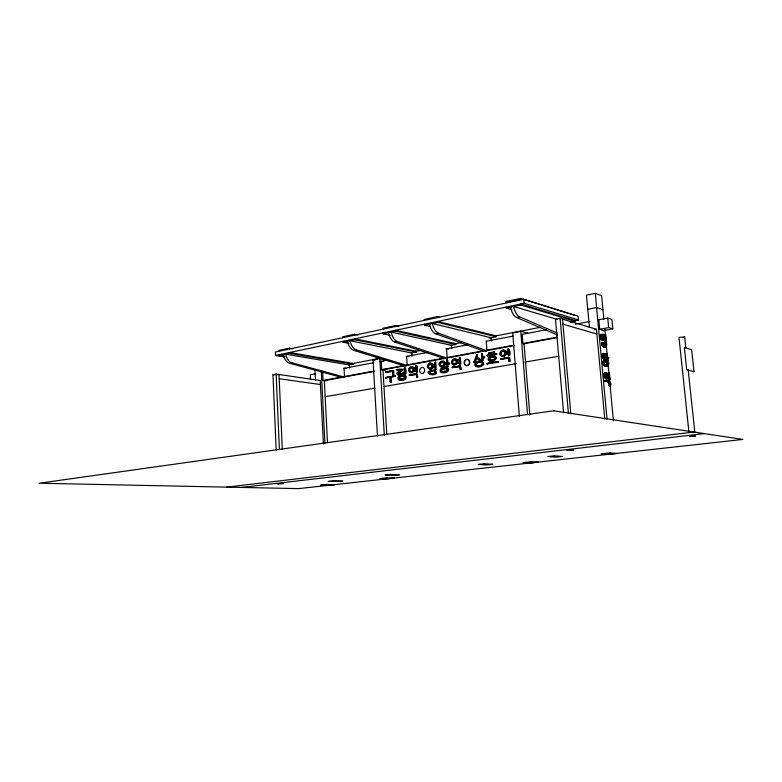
<?xml version="1.0" encoding="UTF-8"?>
<svg xmlns="http://www.w3.org/2000/svg" width="782" height="782" viewBox="0 0 782 782"><rect width="100%" height="100%" fill="white"/><g stroke="black" fill="none" stroke-linecap="round" stroke-linejoin="round"><path stroke-width="1.17" d="M401.625 370.121C386.269 369.994 412.075 367.061 397.999 372.242C396.679 375.526 400.531 374.207 402.124 373.337C406.865 371.792 400.462 376.259 398.546 375.204L397.862 374.167M604.594 380.746C608.865 377.217 613.235 386.249 609.09 385.428C611.954 380.736 598.992 380.766 607.536 381.274M610.605 385.692C611.719 381.772 607.526 381.987 605.737 380.56M607.477 358.488L607.399 357.706M607.673 360.101L607.917 360.619L607.878 358.117C609.95 358.713 607.712 356.318 606.666 357.511M606.353 354.197C605.63 352.232 604.848 362.662 608.034 360.522M607.086 353.894L607.8 357.325M427.959 365.732L428.067 367.393A2.072 1.701 -79.4 0 0 429.152 368.381C434.421 368.86 430.276 360.492 427.959 365.732C435.926 356.465 433.15 376.934 427.187 366.719C431.107 355.048 436.19 374.49 427.891 367.384M397.843 372.731L401.146 371.753L401.674 370.629M505.387 353.865L505.25 352.125M456.874 362.408L456.756 360.727M609.246 372.731L609.237 374.754L608.103 374.94C609.022 366.699 610.977 384.373 609.569 378.253L607.282 378.185L607.203 377.374M607.047 377.462L609.491 377.452L609.315 375.565C607.585 373.845 604.33 370.023 605.033 375.829C608.425 383.962 607.096 373.649 609.237 374.754M609.569 378.253L608.191 377.276M482.758 364.471L482.044 364.735C472.807 369.397 474.107 359.925 482.465 362.389C474.557 360.394 473.912 369.339 482.25 365.028M405.35 378.029L398.937 379.28L399.162 376.787L404.47 375.937L404.705 378.136L398.937 379.28M605.63 336.524L604.32 336.26L605.708 337.325L605.884 339.183L604.73 338.85L604.642 339.476L605.962 339.984C607.36 348.86 605.522 328.147 604.496 336.729L605.63 336.524L605.639 334.54M608.934 379.583L608.425 378.439M605.776 345.869C602.834 351.255 598.396 338.977 604.711 343.171M494.595 352.702L493.667 351.959L488.74 353.249L489.718 353.689L494.595 352.702L488.848 353.513M476.815 357.159C478.584 347.55 470.129 372.261 476.649 357.931C483.217 363.522 481.331 359.016 476.815 357.159L480.226 360.678L476.649 357.931M477.421 357.286L477.538 355.243L476.336 355.077M493.999 352.574L493.921 352.008M409.201 369.739L409.465 368.684M452.123 361.841L453.052 359.798L455.3 358.938M487.02 355.751C501.018 354.5 497.254 351.519 486.912 355.487C487.626 356.66 499.551 354.764 496.062 353.542M404.714 376.015L399.573 376.963L399.573 379.378M441.116 369.339C439.279 373.913 449.836 372.594 447.578 368.537C442.123 367.833 436.581 370.785 447.47 368.4M441.742 369.446L441.928 371.812M601.71 343.64L601.72 344.598M409.289 375.067L416.337 373.522L417.05 374.529L416.874 377.276L416.073 374.255L409.289 375.067L410.257 375.477L416.483 374.373M409.924 375.174L416.972 373.63L417.823 376.904L416.63 377.227M452.289 367.305L460.129 365.859C461.429 369.534 459.757 370.844 459.464 366.435C443.453 368.234 458.663 367.56 459.63 366.494M452.905 367.423L460.354 365.8L461.282 369.163L460.07 369.485M500.597 358.918L508.525 357.208L509.336 358.254L509.17 361.176L508.232 357.98L500.597 358.918L501.565 359.368L508.574 358.117M501.194 359.046L509.111 357.335L509.796 357.873L510.108 360.795L509.336 360.932M447.402 364.021L449.005 363.366L447.353 363.307C445.72 351.216 446.962 374.568 448.027 364.138L447.402 364.021L447.206 366.416M448.027 364.138L449.562 363.767L448.907 363.112M484.029 357.521L483.99 356.973L482.367 357.178C481.028 345.624 481.78 367.687 482.426 357.912L484.635 357.648L483.99 356.973M390.658 381.469L390.13 381.88L389.749 377.198L385.418 377.608L395.242 375.819L395.037 376.465L390.394 377.08L391 382.036L391.039 377.178M389.387 377.481L386.054 377.716L395.242 375.819M393.131 376.24L392.486 376.142L392.672 371.225L385.829 371.949L393.131 370.6L393.18 376.015L393.825 376.122L393.776 370.707L385.888 371.685M392.916 371.235L386.787 372.359L386.523 371.792M447.06 360.522L447.656 360.121L447.969 363.425L449.523 363.229M484.586 357.1L482.973 357.306L482.328 353.884L482.171 356.651M489.444 353.64L489.659 352.936L494.517 352.144M487.616 355.878L487.831 355.194L496.658 353.679M413.727 368.576L416.571 368.41L413.61 368.361L416.532 367.696C416.826 360.883 418.448 376.592 416.102 370.697L413.776 370.756L416.679 370.091L413.844 370.492M414.362 368.693L414.568 368.058L416.532 367.696M416.102 370.697L416.728 370.805L414.802 371.157L414.47 370.6M432.475 365.067L435.369 364.901L432.358 364.852L435.32 364.168L432.426 364.578M434.704 364.05C436.112 356.631 436.855 375.575 434.909 367.208L432.534 367.266L435.486 366.592L432.593 367.002M435.535 367.315L433.56 367.677L433.218 367.11M456.835 360.385L459.249 359.573C459.924 352.389 462.152 368.752 459.484 362.78L457.138 363.073L457.372 362.408L459.425 362.037L459.308 360.316L456.835 360.394L459.914 360.434M457.441 360.512L459.865 359.7M460.559 364.236L460.09 362.897L458.047 363.268L457.978 362.525M607.389 365.673C603.215 369.69 600.029 357.266 606.47 361.753M491.741 362.467L486.854 363.698L497.479 361.822L492.474 362.34L492.337 360.58L491.604 360.707L491.741 362.467L492.337 362.594L492.201 360.834L491.604 360.707M486.951 363.972L498.007 362.222L497.362 361.577M505.524 351.998L508.613 351.812L505.397 351.773L508.554 351.05L505.465 351.489M506.12 352.135L506.052 351.626M505.729 354.529L508.808 354.344L505.602 354.305L508.75 353.581M506.316 354.666L505.671 354.021M435.418 369.387L435.31 362.437L434.684 362.271M397.647 370.218C413.131 366.064 387.354 378.322 403.893 372.897M404.196 367.96C403.62 377.628 406.679 374.353 404.431 367.823C405.809 367.12 407.539 374.959 404.577 374.04M416.992 365.849L415.887 365.82L415.897 367.579M459.757 358.205L460.344 357.794M487.548 364.089L486.932 363.415M416.288 371.939L416.855 371.518L416.122 365.683M508.222 354.217C509.884 359.808 508.173 343.709 507.958 350.913M459.679 364.05L460.275 363.61L459.484 357.618M603.919 364.715C608.113 368.263 608.015 361.294 604.564 362.056M607.937 362.936C602.746 357.462 603.812 367.823 608.113 364.783M390.394 377.08L394.402 376.357L394.597 375.722M508.447 355.527C511.203 356.572 510.235 348.88 508.192 348.899M602.531 354.559L602.57 357.1M481.966 360.287L483.168 359.984L483.022 358.039L482.426 357.912M603.284 339.417C601.133 343.347 598.103 333.435 601.837 334.285M440.139 362.995C439.161 373.698 451.84 360.404 441.175 361.294C433.472 367.892 449.406 368.85 443.433 361.323M477.255 358.058L474.967 362.134L473.853 362.037M432.426 366.826L431.488 368.195L429.777 368.498A2.072 1.701 -79.4 0 1 428.692 367.501C427.51 365.419 430.589 362.887 432.133 364.842M403.258 372.789L403.297 373.493L400.941 374.51L397.539 374.881C393.424 371 409.172 369.485 397.012 370.101M688.903 431.781L679.001 337.423L684.661 336.915L685.824 347.795M440.989 369.368C449.699 362.34 452.192 374.646 441.752 372.603L441.077 371.636M684.661 336.915L683.331 337.482M475.632 360.101L476.062 359.261M474.674 362.281L475.124 360.854M600.889 335.126L600.772 337.912A2.297 0.958 79.8 0 0 601.055 338.723M441.302 371.694L447.021 370.707L446.854 368.283M482.044 364.735L481.859 362.271M500.607 352.183L501.8 350.815L503.696 350.297M495.485 358.674L493.911 359.847L489.972 360.16M413.375 371.049L411.107 371.958A2.043 1.662 -80 0 1 410.051 370.971C409.045 369.084 411.459 366.65 413.189 368.078M456.541 363.161L454.147 364.109A2.102 1.75 -78.5 0 1 453.022 363.102C451.947 361.118 454.528 358.664 456.326 360.111M505.035 354.637L503.94 355.507M440.413 362.506L441.791 361.411L443.56 361.255M488.916 357.892L493.129 356.093M604.662 359.3C599.501 353.141 607.682 350.258 606.089 358.762C602.961 362.956 599.628 352.232 603.958 353.669M398.869 376.641C408.966 370.345 408.253 383.551 398.869 379.671M410.1 367.755L412.231 366.934M606.773 360.805L606.734 358.303L608.748 357.941M603.684 339.857L604.828 340.19L605.258 342.702L604.515 334.745M609.334 385.946L608.758 381.626M484.635 357.648L483.022 358.039M607.976 372.994L608.543 375.448M603.333 336.387L603.254 337.013M604.672 373.376C606.685 373.122 607.448 377.706 605.61 378.146M492.201 360.834C494.361 360.913 497.44 357.716 494.674 356.269M604.466 346.426C606.715 345.732 604.261 342.594 602.56 343.073M497.948 361.704L493.071 362.467L492.943 360.707L490.294 360.971M520.509 298.421L505.876 301.539L505.954 302.536L520.597 299.418L520.509 298.421L575.053 315.429M292.976 348.801L289.379 348.166L278.617 350.453L278.656 351.313M358.048 335.028L354.49 334.295L342.702 336.807L342.751 337.707M398.83 326.417L395.291 325.605L382.828 328.264L382.887 329.183M439.689 317.238L437.353 316.651L424.176 319.457L424.235 320.405M573.059 321.001L578.485 319.955L578.152 316.251L523.764 299.271L275.401 352.008L275.547 355.448L283.846 356.827M275.547 355.448L524.096 303.308L578.485 319.955M278.803 354.764L278.842 355.624L289.614 353.376L353.269 364.246L353.22 363.435L289.575 352.506L289.614 353.376M342.946 341.304L342.985 342.213L354.793 339.74L416.415 352.096L416.366 351.245L354.745 338.831L354.793 339.74M383.112 332.878L383.16 333.806L395.643 331.197L455.779 344.52L455.711 343.65L395.584 330.268L395.643 331.197M424.489 324.198L424.558 325.146L437.744 322.389L496.179 336.739L496.111 335.859L437.676 321.431L437.744 322.389M506.169 307.062L506.247 308.059L520.9 305L575.464 321.48L575.376 320.561L520.822 303.993L520.9 305M603.86 319.359L601.622 295.655L595.288 293.377L586.451 295.205L589.433 327.541M283.367 354.676A9.902 6.412 77.9 0 0 289.692 363.278L291.999 362.809L344.51 377.12L344.031 368.195L346.289 368.566M347.472 341.275A10.361 6.197 78.1 0 0 353.718 350.346L356.24 349.837L407.207 365.546L406.62 356.25L408.791 356.67M388.546 332.682A10.655 6.041 78.3 0 0 394.734 342.057L397.403 341.519L447.196 358.156L446.532 348.625L448.653 349.075M429.582 324.1A10.948 5.865 78.4 0 0 435.691 333.787L438.507 333.22L487 350.805L486.257 341.04M510.558 307.16A11.525 5.454 78.6 0 0 516.472 317.472L519.6 316.837L557.351 333.044M587.751 309.32L596.607 307.561L602.942 309.692M276.163 449.894L272.967 374.715L276.134 374.089L320.229 380.511L323.386 443.922M604.769 418.927L596.431 329.29L560.108 318.411L555.484 319.32L563.597 412.72M276.916 374.93L279.027 374.51L282.292 449.621M351.519 363.767L381.381 358M414.831 351.548L420.804 350.395M455.447 343.709L461.419 342.555M494.869 336.094L540.264 327.335M377.462 436.141L373.024 359.788L379.769 358.488L386.249 359.681M527.615 333.083L520.783 331.285L512.689 332.849L519.385 416.523M348.616 365.135L353.269 364.246M411.85 352.965L416.415 352.096M450.315 345.566L455.779 344.52M489.258 338.078L496.179 336.739M570.821 322.38L575.464 321.48M315.078 373.894L310.278 374.813L310.493 379.358M322.272 372.525L324.667 372.066M343.865 368.4L373.845 362.682M379.847 361.538L387.041 360.16M406.239 356.504L427.822 352.379M445.818 348.948L468.604 344.598M486.6 341.167L512.992 336.133M521.389 334.53L546.579 329.721M575.366 324.237L589.755 321.49M598.152 319.887L607.751 318.049L611.925 319.408L612.834 328.899L603.254 330.659M594.203 329.711L596.431 329.29M322.634 380.551L374.089 371.03M381.274 369.7L404.011 365.487M406.405 365.047L484.195 350.649M486.59 350.199L514.106 345.106M522.493 343.552L557.195 337.13M599.08 329.378L608.66 327.609L612.834 328.899M374.744 371.352L324.364 380.658L327.492 442.7M381.939 370.023L514.752 345.478M523.481 343.865L557.361 337.609M344.51 377.12L342.252 377.54L289.692 363.278M407.207 365.546L404.753 365.996L353.718 350.346M447.196 358.156L444.606 358.635L394.734 342.057M487 350.805L484.283 351.313L435.691 333.787M604.378 334.813L605.512 334.608M604.662 334.892L605.786 334.686M605.708 337.325L604.574 337.531L604.75 339.388L605.884 339.183M481.038 361.802L475.867 363.024L475.788 365.722L476.492 366.709C479.581 368.224 487.235 364.353 482.152 361.597M604.828 340.19L605.962 339.984M605.112 342.545L606.236 342.34M487.802 363.395L492.337 362.594M605.258 342.702L606.519 342.418M325.175 396.738L374.813 388.126M383.952 386.552L516.208 363.62M524.996 362.095L558.974 356.201M605.972 353.787L607.243 353.532M606.275 353.865L607.409 353.669M607.546 357.833L608.679 357.648M607.604 358.43L608.738 358.234M606.627 360.649L607.761 360.453M606.685 362.692L607.829 362.496M603.665 364.529L604.809 364.344M606.94 365.341L608.073 365.155M608.259 373.053L609.393 372.877M606.793 374.764L607.937 374.578M607.907 374.852L606.764 375.028L607.047 375.487M609.315 375.565L608.171 375.741L608.357 377.628M607.028 377.726L608.171 377.55M607.106 378.009L608.249 377.823M608.621 379.866L609.764 379.69M608.777 380.023L610.048 379.749M604.574 381.039L605.727 380.863M604.652 381.352L605.796 381.176M608.748 382.466L609.892 382.3M609.188 385.8L610.331 385.634M226.624 487.127L694.054 432.035M241.472 487.44L704.347 433.599M434.078 370.912C432.622 370.521 427.822 372.271 430.393 373.913M430.814 373.933C432.28 374.314 437.109 372.564 434.499 370.912M503.452 355.634L502.494 355.634A2.17 1.867 -76.4 0 1 501.291 354.598C500.148 352.487 502.914 350.033 504.791 351.499M453.853 364.754C457.059 365.096 458.36 359.857 455.251 358.879M490.549 360.219L493.315 359.72L494.889 358.547A1.017 0.87 -77.1 0 0 494.967 357.55L494.146 356.885M410.775 372.594C413.844 372.887 415.047 367.872 412.124 366.885M434.323 370.189C417.256 374.461 443.981 377.227 434.401 370.15M493.931 356.093C490.656 354.344 484.791 359.896 490.177 360.991M494.253 356.885L490.314 357.208L488.633 358.684A1.026 0.87 -77.3 0 0 488.858 359.622L490.568 360.287M501.643 356.221C505.719 358.107 508.329 350.805 503.696 350.219M504.292 350.356C500.206 348.43 497.596 355.82 502.23 356.348C505.309 356.543 506.961 351.998 504.234 350.414M435.017 370.267C417.979 370.815 438.262 380.12 434.978 370.326M453.286 364.686C456.883 366.387 459.572 360.297 455.867 359.006C451.918 357.139 449.464 364.324 453.902 364.803M410.247 372.525C413.717 374.158 416.249 368.302 412.759 366.993C408.937 365.184 406.611 372.203 410.873 372.633M279.203 378.723L320.434 384.529M493.334 355.957L494.644 356.191M272.967 374.715L274.893 374.989M326.094 380.912L323.064 380.472L322.663 372.447M390.57 381.802L391.205 381.909M390.13 381.88L391 382.036M385.467 377.344L386.113 377.452M385.418 377.608L386.054 377.716M385.506 377.862L386.152 377.97M394.705 375.947L395.34 376.054M394.627 376.21L395.272 376.318M398.781 376.973L399.426 377.08M404.617 378.293L405.252 378.4M278.842 355.624L284.765 356.612M385.829 371.949L386.464 372.056M417.099 377.139L417.725 377.247M385.917 372.203L386.552 372.31M385.477 370.267L381.684 369.622L381.196 361.284L383.209 361.646M403.463 373.249L404.099 373.356M405.047 373.952L405.682 374.06M409.348 374.783L409.983 374.891M409.387 375.321L410.022 375.428M403.434 372.965L404.069 373.073M396.982 369.583L397.627 369.69M396.914 369.857L397.549 369.964M400.931 371.03L401.567 371.137M413.883 370.971L414.519 371.079M416.757 371.851L417.383 371.968M400.824 369.622L401.459 369.73M404.431 367.823L405.291 367.99M413.776 370.756L414.411 370.863M413.678 368.097L414.304 368.214M413.61 368.361L414.245 368.478M373.024 359.788L375.194 360.179M415.887 365.82L416.523 365.937M447.021 370.707L447.636 370.815M435.652 369.231L436.268 369.348M435.163 369.319L436.043 369.495M432.534 367.266L433.16 367.384M432.642 367.481L433.267 367.599M452.397 367.56L453.013 367.677M460.569 369.397L461.185 369.515M432.358 364.852L432.984 364.959M452.348 367.012L452.964 367.129M447.441 366.259L448.057 366.377M446.962 366.347L447.822 366.533M434.929 362.125L435.789 362.301M449.005 363.366L449.621 363.483M447.353 363.307L447.969 363.425M448.946 363.65L449.562 363.767M460.178 363.962L460.793 364.08M342.985 342.213L348.958 343.366M446.757 359.955L447.656 360.121M476.062 365.781L476.668 365.898M446.502 360.091L447.118 360.219M459.484 362.78L460.09 362.897M457.089 362.574L457.695 362.692M457.02 362.848L457.636 362.965M457.138 363.073L457.744 363.19M475.867 363.366L476.463 363.483M456.903 360.121L457.509 360.238M456.962 360.61L457.568 360.737M473.765 361.743L474.371 361.87M459.23 357.765L459.845 357.892M486.854 363.698L487.45 363.825M509.053 349.095L507.929 349.055M480.226 360.678L480.832 360.795M479.972 360.795L480.578 360.913M482.465 360.199L483.071 360.326M492.474 362.34L493.071 362.467M480.344 360.385L480.95 360.512M492.337 360.58L492.943 360.707M497.479 361.822L498.075 361.949M497.411 362.105L498.007 362.222M482.367 357.178L482.973 357.306M476.57 354.93L477.44 355.116M484.087 357.227L484.693 357.354M500.656 358.615L501.252 358.743M383.16 333.806L390.296 335.341M500.705 359.192L501.301 359.319M509.424 361.03L510.011 361.157M508.887 361.118L509.756 361.304M481.732 353.757L482.621 353.933M481.468 353.904L482.064 354.031M486.981 355.194L487.577 355.331M486.912 355.487L487.509 355.615M496.13 354.099L496.717 354.226M488.799 352.946L489.405 353.083M488.74 353.249L489.337 353.376M417.51 377.383L416.992 374.783M496.179 353.806L496.766 353.933M505.602 354.305L506.198 354.432M508.974 355.429L509.571 355.566M494.038 352.271L494.635 352.408M606.94 374.666L608.103 374.94M505.397 351.773L505.983 351.91M424.558 325.146L430.452 326.553M506.247 308.059L512.005 309.74M562.952 324.159L596.871 334.061M556.921 319.339L513.686 306.505A11.544 5.435 78.6 0 0 519.6 316.837M603.899 330.542L599.677 329.271L598.787 319.76M494.048 356.064C499.864 357.462 492.816 362.965 489.581 360.864L488.779 360.16M605.434 372.633C599.931 373.493 608.318 384.617 606.724 374.822M603.665 346.318L601.984 345.204M516.472 317.472L557.674 335.038M603.352 354.06C605.043 354.598 605.6 359.779 603.284 358.557A2.307 0.958 80.2 0 1 602.854 357.902M490.079 360.15L489.454 359.749A1.026 0.87 -77.3 0 1 489.239 358.811L492.289 356.963L495.563 357.677M501.692 356.152L500.412 354.49M453.394 364.617L452.113 362.428M410.394 372.447L409.201 370.306M601.827 335.048C603.186 335.859 603.743 340.659 601.485 339.388A2.297 0.958 79.8 0 1 601.26 339.095M605.063 343.562L605.679 344.882M447.578 366.465L447.294 363.913M604.535 354.529L604.926 355.615M602.951 335.957L603.342 337.765M688.14 369.573L694.856 432.485M607.751 318.049L608.66 327.609M604.769 329.027L605.336 335.067M605.679 338.694L608.992 373.737M609.559 379.778L609.784 382.193M610.019 384.617L613.44 420.863M595.288 293.377L607.018 418.986M562.512 319.124L570.84 413.854M560.108 318.411L568.416 413.287M523.764 299.271L524.096 303.308M529.864 415.056L524.048 343.757L522.904 343.484L522.161 334.383M520.783 331.285L527.557 414.597M508.026 351.675L508.163 353.454M491.321 341.118L491.057 337.726L432.407 323.504A10.968 5.845 78.4 0 0 438.507 333.22M451.752 348.655L451.517 345.331L391.215 332.125A10.674 6.031 78.3 0 0 397.403 341.519M437.353 316.651L437.421 317.609M434.753 364.783L434.86 366.475M415.946 368.302L416.053 369.974M411.987 356.221L411.782 352.985L349.994 340.747A10.381 6.188 78.1 0 0 356.24 349.837M395.291 325.605L395.35 326.534M382.955 369.837L386.807 434.626M379.769 358.488L384.304 435.183M354.49 334.295L354.549 335.204M349.613 368.087L349.437 364.979L285.674 354.197A9.922 6.403 77.9 0 0 291.999 362.809M321.275 370.707L324.901 443.316M314.941 369.554L315.478 380.502M289.379 348.166L289.418 349.026M276.134 374.089L279.379 449.445M604.857 377.569A2.317 0.968 80.6 0 1 604.378 376.396M601.319 335.458C603.958 349.652 606.607 328.978 601.319 335.458M500.558 352.741L500.695 354.471A2.17 1.867 -76.4 0 0 501.897 355.497C507.645 356.005 503.09 347.179 500.558 352.741M440.022 363.532L440.139 365.204A2.082 1.73 -79 0 0 441.243 366.201C446.59 366.69 442.387 358.244 440.022 363.532M440.647 363.659L440.765 365.321A2.082 1.73 -79 0 0 441.859 366.318C447.206 366.807 443.003 358.361 440.647 363.659M452.289 361.304L452.407 362.985A2.102 1.75 -78.5 0 0 453.531 363.992C458.956 364.48 454.684 355.957 452.289 361.304M409.318 369.231L409.416 370.863A2.043 1.662 -80 0 0 410.482 371.851C415.633 372.32 411.586 364.06 409.318 369.231M482.905 364.304L481.908 365.614L475.505 366.416C471.634 361.48 484.508 358.469 482.905 364.304M447.842 370.287L446.884 371.558L441.136 372.496C436.395 368.087 449.347 364.246 447.842 370.287M405.408 377.882C404.734 380.648 396.64 381.89 398.028 377.305C398.752 374.617 406.796 373.307 405.408 377.882M428.976 372.623C436.209 378.752 439.357 365.575 428.976 372.623M605.395 373.982L605.522 376.22A2.317 0.968 80.6 0 0 606.236 377.667C609.286 379.231 607.135 370.668 605.395 373.982M603.587 354.686L603.704 356.905A2.307 0.958 80.2 0 0 604.427 358.371C607.458 360.013 605.346 351.45 603.587 354.686M601.788 335.498L601.905 337.707A2.297 0.948 79.8 0 0 602.619 339.183C605.63 340.903 603.567 332.35 601.788 335.498M602.443 343.024C604.75 354.109 610.957 339.29 602.443 343.024M602.844 343.435C604.369 350.893 610.214 341.529 602.844 343.435M604.183 361.03C603.616 372.242 615.053 361.333 604.183 361.03M689.489 436.542L695.237 436.112L689.489 436.542M553.715 410.785L39.1 483.237L298.577 488.623L742.9 439.435L553.715 410.785M280.846 483.472L277.61 483.843L283.768 483.55L280.846 483.472M571.613 449.777L566.862 450.334L574.017 450.002L571.613 449.777M333.259 480.881L328.264 481.448L342.751 481.174L333.259 480.881M390.374 474.41L384.969 475.016L394.206 475.388L399.582 474.782L390.374 474.41M484.293 463.755L478.183 464.449L486.854 464.967L492.924 464.283L484.293 463.755M554.438 455.798L547.771 456.551L555.934 457.196L562.551 456.453L554.438 455.798M326.964 484.459L320.61 485.163L334.833 484.664L326.964 484.459M386.826 477.792L379.925 478.555L387.589 478.828L394.46 478.066L386.826 477.792M531.389 461.683L523.08 462.612L529.991 463.071L538.241 462.152L531.389 461.683M610.185 452.905L601.055 453.922L607.448 454.498L616.509 453.492L610.185 452.905M693.996 371.665L686.694 369.671L684.328 347.452L691.64 349.759L693.996 371.665M468.613 364.94A3.148 2.649 -78.3 0 0 468.223 359.573A3.148 2.649 -78.3 0 0 464.42 362.985A3.148 2.649 -78.3 0 0 468.613 364.94M468.379 364.891A3.157 2.649 -78.3 0 0 467.978 359.525A3.157 2.649 -78.3 0 0 464.185 362.936A3.157 2.649 -78.3 0 0 468.379 364.891M423.619 372.848A3.06 2.502 -79.8 0 0 423.277 367.638A3.06 2.502 -79.8 0 0 419.68 370.932A3.06 2.502 -79.8 0 0 423.619 372.848"/></g></svg>
